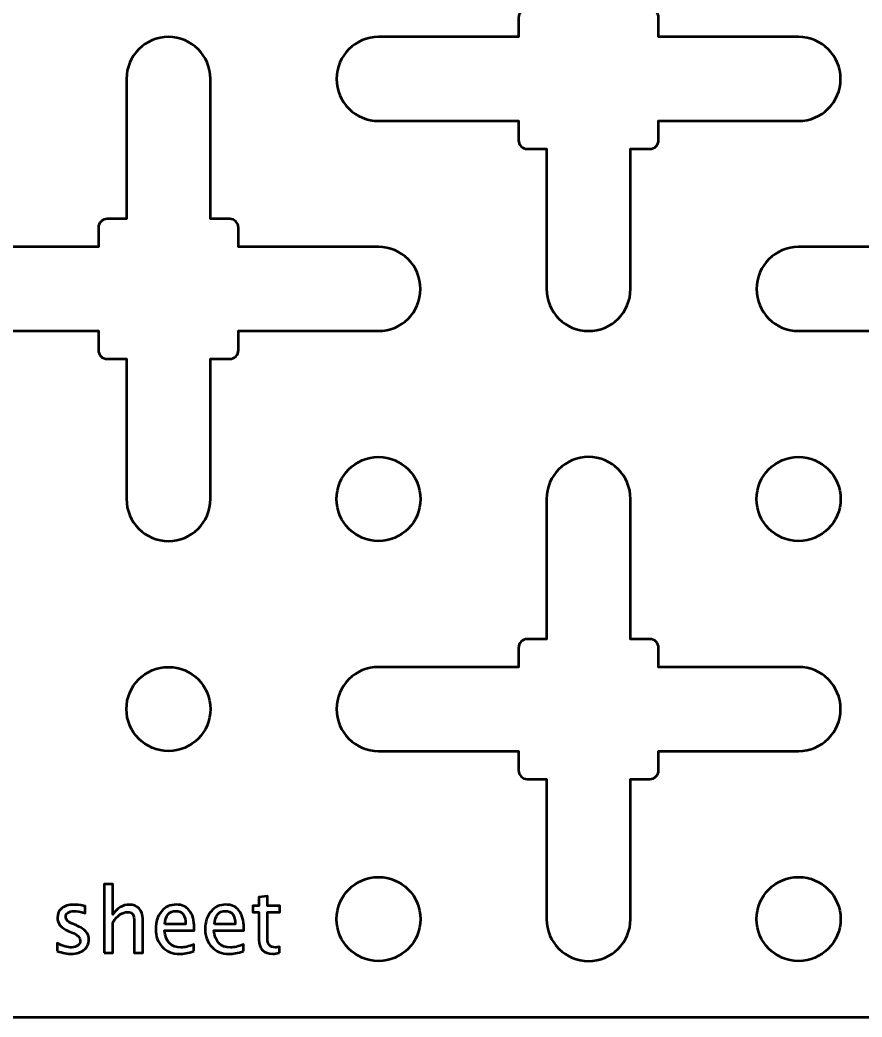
# Model space of a CAD drawing. Header units: centimetres. Extents: x -24.7 to 24.7, y -24.7 to 24.7.
# Drawn here: x -5.56 to 0.45, y -24.7 to -17.58 of the extents above; entities that cross this region are included whole.
import ezdxf

# ---------------------------------------------------------------- set-up
doc = ezdxf.new("R2010")
doc.units = ezdxf.units.CM
doc.header["$MEASUREMENT"] = 0
doc.layers.add('Layer 1', color=7, linetype='Continuous')

msp = doc.modelspace()

# ---------------------------------------------------------------- linework, layer by layer
at = {"layer": 'Layer 1', "lineweight": 53}
for centre in [(-2.99999, -21.00001), (0.00001, -21.00001), (-4.49999, -22.50001), (-2.99999, -24.00001), (0.00001, -24.00001)]:
    msp.add_ellipse(centre, major_axis=(0, 0.30001), ratio=1, dxfattribs=at)
for points, knots in [([(-24.7, -24.2), (-24.7, -24.2), (-24.7, 24.2), (-24.7, 24.2), (-24.7, 24.2), (-24.7, 24.47614), (-24.47614, 24.7), (-24.2, 24.7), (-24.2, 24.7), (-24.2, 24.7), (24.2, 24.7), (24.2, 24.7), (24.2, 24.7), (24.47614, 24.7), (24.7, 24.47614), (24.7, 24.2), (24.7, 24.2), (24.7, 24.2), (24.7, -24.2), (24.7, -24.2), (24.7, -24.2), (24.7, -24.47614), (24.47614, -24.7), (24.2, -24.7), (24.2, -24.7), (24.2, -24.7), (-24.2, -24.7), (-24.2, -24.7), (-24.2, -24.7), (-24.47614, -24.7), (-24.7, -24.47614), (-24.7, -24.2)], [0, 0, 0, 0, 0.1111111, 0.1111111, 0.1111111, 0.1111111, 0.2222222, 0.2222222, 0.2222222, 0.2222222, 0.3333333, 0.3333333, 0.3333333, 0.3333333, 0.4444444, 0.4444444, 0.4444444, 0.4444444, 0.5555556, 0.5555556, 0.5555556, 0.5555556, 0.6666667, 0.6666667, 0.6666667, 0.6666667, 0.7777778, 0.7777778, 0.7777778, 0.7777778, 1, 1, 1, 1]), ([(-1.8, -19.5), (-1.8, -19.5), (-1.8, -18.49998), (-1.8, -18.49998), (-1.8, -18.49998), (-1.8, -18.49998), (-1.9375, -18.49998), (-1.9375, -18.49998), (-1.9375, -18.49998), (-1.97202, -18.49998), (-2, -18.47199), (-2, -18.43748), (-2, -18.43748), (-2, -18.43748), (-2, -18.3), (-2, -18.3), (-2, -18.3), (-2, -18.3), (-3, -18.3), (-3, -18.3), (-3, -18.3), (-3.16569, -18.3), (-3.3, -18.16569), (-3.3, -18), (-3.3, -18), (-3.3, -17.83431), (-3.16569, -17.7), (-3, -17.7), (-3, -17.7), (-3, -17.7), (-2, -17.7), (-2, -17.7), (-2, -17.7), (-2, -17.7), (-2, -17.56252), (-2, -17.56252), (-2, -17.56252), (-2, -17.52801), (-1.97202, -17.50002), (-1.9375, -17.50002), (-1.9375, -17.50002), (-1.9375, -17.50002), (-1.8, -17.50002), (-1.8, -17.50002), (-1.8, -17.50002), (-1.8, -17.50002), (-1.8, -16.5), (-1.8, -16.5), (-1.8, -16.5), (-1.8, -16.33431), (-1.66569, -16.2), (-1.5, -16.2), (-1.5, -16.2), (-1.33431, -16.2), (-1.2, -16.33431), (-1.2, -16.5), (-1.2, -16.5), (-1.2, -16.5), (-1.2, -17.50002), (-1.2, -17.50002), (-1.2, -17.50002), (-1.2, -17.50002), (-1.0625, -17.50002), (-1.0625, -17.50002), (-1.0625, -17.50002), (-1.02798, -17.50002), (-1, -17.52801), (-1, -17.56252), (-1, -17.56252), (-1, -17.56252), (-1, -17.7), (-1, -17.7), (-1, -17.7), (-1, -17.7), (0, -17.7), (0, -17.7), (0, -17.7), (0.16569, -17.7), (0.3, -17.83431), (0.3, -18), (0.3, -18), (0.3, -18.16569), (0.16569, -18.3), (0, -18.3), (0, -18.3), (0, -18.3), (-1, -18.3), (-1, -18.3), (-1, -18.3), (-1, -18.3), (-1, -18.43748), (-1, -18.43748), (-1, -18.43748), (-1, -18.47199), (-1.02798, -18.49998), (-1.0625, -18.49998), (-1.0625, -18.49998), (-1.0625, -18.49998), (-1.2, -18.49998), (-1.2, -18.49998), (-1.2, -18.49998), (-1.2, -18.49998), (-1.2, -19.5), (-1.2, -19.5), (-1.2, -19.5), (-1.2, -19.66569), (-1.33431, -19.8), (-1.5, -19.8), (-1.5, -19.8), (-1.66569, -19.8), (-1.8, -19.66569), (-1.8, -19.5)], [0, 0, 0, 0, 0.0344828, 0.0344828, 0.0344828, 0.0344828, 0.0689655, 0.0689655, 0.0689655, 0.0689655, 0.1034483, 0.1034483, 0.1034483, 0.1034483, 0.137931, 0.137931, 0.137931, 0.137931, 0.1724138, 0.1724138, 0.1724138, 0.1724138, 0.2068966, 0.2068966, 0.2068966, 0.2068966, 0.2413793, 0.2413793, 0.2413793, 0.2413793, 0.2758621, 0.2758621, 0.2758621, 0.2758621, 0.3103448, 0.3103448, 0.3103448, 0.3103448, 0.3448276, 0.3448276, 0.3448276, 0.3448276, 0.3793103, 0.3793103, 0.3793103, 0.3793103, 0.4137931, 0.4137931, 0.4137931, 0.4137931, 0.4482759, 0.4482759, 0.4482759, 0.4482759, 0.4827586, 0.4827586, 0.4827586, 0.4827586, 0.5172414, 0.5172414, 0.5172414, 0.5172414, 0.5517241, 0.5517241, 0.5517241, 0.5517241, 0.5862069, 0.5862069, 0.5862069, 0.5862069, 0.6206897, 0.6206897, 0.6206897, 0.6206897, 0.6551724, 0.6551724, 0.6551724, 0.6551724, 0.6896552, 0.6896552, 0.6896552, 0.6896552, 0.7241379, 0.7241379, 0.7241379, 0.7241379, 0.7586207, 0.7586207, 0.7586207, 0.7586207, 0.7931034, 0.7931034, 0.7931034, 0.7931034, 0.8275862, 0.8275862, 0.8275862, 0.8275862, 0.862069, 0.862069, 0.862069, 0.862069, 0.8965517, 0.8965517, 0.8965517, 0.8965517, 0.9310345, 0.9310345, 0.9310345, 0.9310345, 1, 1, 1, 1]), ([(-4.8, -21), (-4.8, -21), (-4.8, -19.99998), (-4.8, -19.99998), (-4.8, -19.99998), (-4.8, -19.99998), (-4.9375, -19.99998), (-4.9375, -19.99998), (-4.9375, -19.99998), (-4.97202, -19.99998), (-5, -19.97199), (-5, -19.93748), (-5, -19.93748), (-5, -19.93748), (-5, -19.8), (-5, -19.8), (-5, -19.8), (-5, -19.8), (-6, -19.8), (-6, -19.8), (-6, -19.8), (-6.16569, -19.8), (-6.3, -19.66569), (-6.3, -19.5), (-6.3, -19.5), (-6.3, -19.33431), (-6.16569, -19.2), (-6, -19.2), (-6, -19.2), (-6, -19.2), (-5, -19.2), (-5, -19.2), (-5, -19.2), (-5, -19.2), (-5, -19.06252), (-5, -19.06252), (-5, -19.06252), (-5, -19.02801), (-4.97202, -19.00002), (-4.9375, -19.00002), (-4.9375, -19.00002), (-4.9375, -19.00002), (-4.8, -19.00002), (-4.8, -19.00002), (-4.8, -19.00002), (-4.8, -19.00002), (-4.8, -18), (-4.8, -18), (-4.8, -18), (-4.8, -17.83431), (-4.66569, -17.7), (-4.5, -17.7), (-4.5, -17.7), (-4.33431, -17.7), (-4.2, -17.83431), (-4.2, -18), (-4.2, -18), (-4.2, -18), (-4.2, -19.00002), (-4.2, -19.00002), (-4.2, -19.00002), (-4.2, -19.00002), (-4.0625, -19.00002), (-4.0625, -19.00002), (-4.0625, -19.00002), (-4.02798, -19.00002), (-4, -19.02801), (-4, -19.06252), (-4, -19.06252), (-4, -19.06252), (-4, -19.2), (-4, -19.2), (-4, -19.2), (-4, -19.2), (-3, -19.2), (-3, -19.2), (-3, -19.2), (-2.83431, -19.2), (-2.7, -19.33431), (-2.7, -19.5), (-2.7, -19.5), (-2.7, -19.66569), (-2.83431, -19.8), (-3, -19.8), (-3, -19.8), (-3, -19.8), (-4, -19.8), (-4, -19.8), (-4, -19.8), (-4, -19.8), (-4, -19.93748), (-4, -19.93748), (-4, -19.93748), (-4, -19.97199), (-4.02798, -19.99998), (-4.0625, -19.99998), (-4.0625, -19.99998), (-4.0625, -19.99998), (-4.2, -19.99998), (-4.2, -19.99998), (-4.2, -19.99998), (-4.2, -19.99998), (-4.2, -21), (-4.2, -21), (-4.2, -21), (-4.2, -21.16569), (-4.33431, -21.3), (-4.5, -21.3), (-4.5, -21.3), (-4.66569, -21.3), (-4.8, -21.16569), (-4.8, -21)], [0, 0, 0, 0, 0.0344828, 0.0344828, 0.0344828, 0.0344828, 0.0689655, 0.0689655, 0.0689655, 0.0689655, 0.1034483, 0.1034483, 0.1034483, 0.1034483, 0.137931, 0.137931, 0.137931, 0.137931, 0.1724138, 0.1724138, 0.1724138, 0.1724138, 0.2068966, 0.2068966, 0.2068966, 0.2068966, 0.2413793, 0.2413793, 0.2413793, 0.2413793, 0.2758621, 0.2758621, 0.2758621, 0.2758621, 0.3103448, 0.3103448, 0.3103448, 0.3103448, 0.3448276, 0.3448276, 0.3448276, 0.3448276, 0.3793103, 0.3793103, 0.3793103, 0.3793103, 0.4137931, 0.4137931, 0.4137931, 0.4137931, 0.4482759, 0.4482759, 0.4482759, 0.4482759, 0.4827586, 0.4827586, 0.4827586, 0.4827586, 0.5172414, 0.5172414, 0.5172414, 0.5172414, 0.5517241, 0.5517241, 0.5517241, 0.5517241, 0.5862069, 0.5862069, 0.5862069, 0.5862069, 0.6206897, 0.6206897, 0.6206897, 0.6206897, 0.6551724, 0.6551724, 0.6551724, 0.6551724, 0.6896552, 0.6896552, 0.6896552, 0.6896552, 0.7241379, 0.7241379, 0.7241379, 0.7241379, 0.7586207, 0.7586207, 0.7586207, 0.7586207, 0.7931034, 0.7931034, 0.7931034, 0.7931034, 0.8275862, 0.8275862, 0.8275862, 0.8275862, 0.862069, 0.862069, 0.862069, 0.862069, 0.8965517, 0.8965517, 0.8965517, 0.8965517, 0.9310345, 0.9310345, 0.9310345, 0.9310345, 1, 1, 1, 1]), ([(1.2, -21), (1.2, -21), (1.2, -19.99998), (1.2, -19.99998), (1.2, -19.99998), (1.2, -19.99998), (1.0625, -19.99998), (1.0625, -19.99998), (1.0625, -19.99998), (1.02798, -19.99998), (1, -19.97199), (1, -19.93748), (1, -19.93748), (1, -19.93748), (1, -19.8), (1, -19.8), (1, -19.8), (1, -19.8), (0, -19.8), (0, -19.8), (0, -19.8), (-0.16569, -19.8), (-0.3, -19.66569), (-0.3, -19.5), (-0.3, -19.5), (-0.3, -19.33431), (-0.16569, -19.2), (0, -19.2), (0, -19.2), (0, -19.2), (1, -19.2), (1, -19.2), (1, -19.2), (1, -19.2), (1, -19.06252), (1, -19.06252), (1, -19.06252), (1, -19.02801), (1.02798, -19.00002), (1.0625, -19.00002), (1.0625, -19.00002), (1.0625, -19.00002), (1.2, -19.00002), (1.2, -19.00002), (1.2, -19.00002), (1.2, -19.00002), (1.2, -18), (1.2, -18), (1.2, -18), (1.2, -17.83431), (1.33431, -17.7), (1.5, -17.7), (1.5, -17.7), (1.66569, -17.7), (1.8, -17.83431), (1.8, -18), (1.8, -18), (1.8, -18), (1.8, -19.00002), (1.8, -19.00002), (1.8, -19.00002), (1.8, -19.00002), (1.9375, -19.00002), (1.9375, -19.00002), (1.9375, -19.00002), (1.97202, -19.00002), (2, -19.02801), (2, -19.06252), (2, -19.06252), (2, -19.06252), (2, -19.2), (2, -19.2), (2, -19.2), (2, -19.2), (3, -19.2), (3, -19.2), (3, -19.2), (3.16569, -19.2), (3.3, -19.33431), (3.3, -19.5), (3.3, -19.5), (3.3, -19.66569), (3.16569, -19.8), (3, -19.8), (3, -19.8), (3, -19.8), (2, -19.8), (2, -19.8), (2, -19.8), (2, -19.8), (2, -19.93748), (2, -19.93748), (2, -19.93748), (2, -19.97199), (1.97202, -19.99998), (1.9375, -19.99998), (1.9375, -19.99998), (1.9375, -19.99998), (1.8, -19.99998), (1.8, -19.99998), (1.8, -19.99998), (1.8, -19.99998), (1.8, -21), (1.8, -21), (1.8, -21), (1.8, -21.16569), (1.66569, -21.3), (1.5, -21.3), (1.5, -21.3), (1.33431, -21.3), (1.2, -21.16569), (1.2, -21)], [0, 0, 0, 0, 0.0344828, 0.0344828, 0.0344828, 0.0344828, 0.0689655, 0.0689655, 0.0689655, 0.0689655, 0.1034483, 0.1034483, 0.1034483, 0.1034483, 0.137931, 0.137931, 0.137931, 0.137931, 0.1724138, 0.1724138, 0.1724138, 0.1724138, 0.2068966, 0.2068966, 0.2068966, 0.2068966, 0.2413793, 0.2413793, 0.2413793, 0.2413793, 0.2758621, 0.2758621, 0.2758621, 0.2758621, 0.3103448, 0.3103448, 0.3103448, 0.3103448, 0.3448276, 0.3448276, 0.3448276, 0.3448276, 0.3793103, 0.3793103, 0.3793103, 0.3793103, 0.4137931, 0.4137931, 0.4137931, 0.4137931, 0.4482759, 0.4482759, 0.4482759, 0.4482759, 0.4827586, 0.4827586, 0.4827586, 0.4827586, 0.5172414, 0.5172414, 0.5172414, 0.5172414, 0.5517241, 0.5517241, 0.5517241, 0.5517241, 0.5862069, 0.5862069, 0.5862069, 0.5862069, 0.6206897, 0.6206897, 0.6206897, 0.6206897, 0.6551724, 0.6551724, 0.6551724, 0.6551724, 0.6896552, 0.6896552, 0.6896552, 0.6896552, 0.7241379, 0.7241379, 0.7241379, 0.7241379, 0.7586207, 0.7586207, 0.7586207, 0.7586207, 0.7931034, 0.7931034, 0.7931034, 0.7931034, 0.8275862, 0.8275862, 0.8275862, 0.8275862, 0.862069, 0.862069, 0.862069, 0.862069, 0.8965517, 0.8965517, 0.8965517, 0.8965517, 0.9310345, 0.9310345, 0.9310345, 0.9310345, 1, 1, 1, 1]), ([(-1.8, -24), (-1.8, -24), (-1.8, -22.99998), (-1.8, -22.99998), (-1.8, -22.99998), (-1.8, -22.99998), (-1.9375, -22.99998), (-1.9375, -22.99998), (-1.9375, -22.99998), (-1.97202, -22.99998), (-2, -22.97199), (-2, -22.93748), (-2, -22.93748), (-2, -22.93748), (-2, -22.8), (-2, -22.8), (-2, -22.8), (-2, -22.8), (-3, -22.8), (-3, -22.8), (-3, -22.8), (-3.16569, -22.8), (-3.3, -22.66569), (-3.3, -22.5), (-3.3, -22.5), (-3.3, -22.33431), (-3.16569, -22.2), (-3, -22.2), (-3, -22.2), (-3, -22.2), (-2, -22.2), (-2, -22.2), (-2, -22.2), (-2, -22.2), (-2, -22.06252), (-2, -22.06252), (-2, -22.06252), (-2, -22.02801), (-1.97202, -22.00002), (-1.9375, -22.00002), (-1.9375, -22.00002), (-1.9375, -22.00002), (-1.8, -22.00002), (-1.8, -22.00002), (-1.8, -22.00002), (-1.8, -22.00002), (-1.8, -21), (-1.8, -21), (-1.8, -21), (-1.8, -20.83431), (-1.66569, -20.7), (-1.5, -20.7), (-1.5, -20.7), (-1.33431, -20.7), (-1.2, -20.83431), (-1.2, -21), (-1.2, -21), (-1.2, -21), (-1.2, -22.00002), (-1.2, -22.00002), (-1.2, -22.00002), (-1.2, -22.00002), (-1.0625, -22.00002), (-1.0625, -22.00002), (-1.0625, -22.00002), (-1.02798, -22.00002), (-1, -22.02801), (-1, -22.06252), (-1, -22.06252), (-1, -22.06252), (-1, -22.2), (-1, -22.2), (-1, -22.2), (-1, -22.2), (0, -22.2), (0, -22.2), (0, -22.2), (0.16569, -22.2), (0.3, -22.33431), (0.3, -22.5), (0.3, -22.5), (0.3, -22.66569), (0.16569, -22.8), (0, -22.8), (0, -22.8), (0, -22.8), (-1, -22.8), (-1, -22.8), (-1, -22.8), (-1, -22.8), (-1, -22.93748), (-1, -22.93748), (-1, -22.93748), (-1, -22.97199), (-1.02798, -22.99998), (-1.0625, -22.99998), (-1.0625, -22.99998), (-1.0625, -22.99998), (-1.2, -22.99998), (-1.2, -22.99998), (-1.2, -22.99998), (-1.2, -22.99998), (-1.2, -24), (-1.2, -24), (-1.2, -24), (-1.2, -24.16569), (-1.33431, -24.3), (-1.5, -24.3), (-1.5, -24.3), (-1.66569, -24.3), (-1.8, -24.16569), (-1.8, -24)], [0, 0, 0, 0, 0.0344828, 0.0344828, 0.0344828, 0.0344828, 0.0689655, 0.0689655, 0.0689655, 0.0689655, 0.1034483, 0.1034483, 0.1034483, 0.1034483, 0.137931, 0.137931, 0.137931, 0.137931, 0.1724138, 0.1724138, 0.1724138, 0.1724138, 0.2068966, 0.2068966, 0.2068966, 0.2068966, 0.2413793, 0.2413793, 0.2413793, 0.2413793, 0.2758621, 0.2758621, 0.2758621, 0.2758621, 0.3103448, 0.3103448, 0.3103448, 0.3103448, 0.3448276, 0.3448276, 0.3448276, 0.3448276, 0.3793103, 0.3793103, 0.3793103, 0.3793103, 0.4137931, 0.4137931, 0.4137931, 0.4137931, 0.4482759, 0.4482759, 0.4482759, 0.4482759, 0.4827586, 0.4827586, 0.4827586, 0.4827586, 0.5172414, 0.5172414, 0.5172414, 0.5172414, 0.5517241, 0.5517241, 0.5517241, 0.5517241, 0.5862069, 0.5862069, 0.5862069, 0.5862069, 0.6206897, 0.6206897, 0.6206897, 0.6206897, 0.6551724, 0.6551724, 0.6551724, 0.6551724, 0.6896552, 0.6896552, 0.6896552, 0.6896552, 0.7241379, 0.7241379, 0.7241379, 0.7241379, 0.7586207, 0.7586207, 0.7586207, 0.7586207, 0.7931034, 0.7931034, 0.7931034, 0.7931034, 0.8275862, 0.8275862, 0.8275862, 0.8275862, 0.862069, 0.862069, 0.862069, 0.862069, 0.8965517, 0.8965517, 0.8965517, 0.8965517, 0.9310345, 0.9310345, 0.9310345, 0.9310345, 1, 1, 1, 1])]:
    msp.add_open_spline(points, degree=3, knots=knots, dxfattribs=at)
at = {"layer": 'Layer 1', "color": 5, "lineweight": 53}
for points, knots in [([(-4.95885, -24.24099), (-4.95885, -24.24099), (-4.95885, -23.7514), (-4.95885, -23.7514), (-4.95885, -23.7514), (-4.95885, -23.7514), (-4.89789, -23.7514), (-4.89789, -23.7514), (-4.89789, -23.7514), (-4.89789, -23.7514), (-4.89789, -23.96805), (-4.89789, -23.96805), (-4.89789, -23.96805), (-4.86561, -23.92095), (-4.82603, -23.89745), (-4.77925, -23.89745), (-4.77925, -23.89745), (-4.74983, -23.89745), (-4.72644, -23.90666), (-4.70919, -23.92518), (-4.70919, -23.92518), (-4.69194, -23.9436), (-4.68326, -23.96847), (-4.68326, -23.99958), (-4.68326, -23.99958), (-4.68326, -23.99958), (-4.68326, -24.24099), (-4.68326, -24.24099), (-4.68326, -24.24099), (-4.68326, -24.24099), (-4.74422, -24.24099), (-4.74422, -24.24099), (-4.74422, -24.24099), (-4.74422, -24.24099), (-4.74422, -24.01948), (-4.74422, -24.01948), (-4.74422, -24.01948), (-4.74422, -23.9945), (-4.74792, -23.97672), (-4.75523, -23.96614), (-4.75523, -23.96614), (-4.76263, -23.95545), (-4.77481, -23.95016), (-4.79184, -23.95016), (-4.79184, -23.95016), (-4.82931, -23.95016), (-4.86466, -23.97461), (-4.89789, -24.0235), (-4.89789, -24.0235), (-4.89789, -24.0235), (-4.89789, -24.24099), (-4.89789, -24.24099), (-4.89789, -24.24099), (-4.89789, -24.24099), (-4.95885, -24.24099), (-4.95885, -24.24099)], [0, 0, 0, 0, 0.0666667, 0.0666667, 0.0666667, 0.0666667, 0.1333333, 0.1333333, 0.1333333, 0.1333333, 0.2, 0.2, 0.2, 0.2, 0.2666667, 0.2666667, 0.2666667, 0.2666667, 0.3333333, 0.3333333, 0.3333333, 0.3333333, 0.4, 0.4, 0.4, 0.4, 0.4666667, 0.4666667, 0.4666667, 0.4666667, 0.5333333, 0.5333333, 0.5333333, 0.5333333, 0.6, 0.6, 0.6, 0.6, 0.6666667, 0.6666667, 0.6666667, 0.6666667, 0.7333333, 0.7333333, 0.7333333, 0.7333333, 0.8, 0.8, 0.8, 0.8, 0.8666667, 0.8666667, 0.8666667, 0.8666667, 1, 1, 1, 1]), ([(-3.70663, -24.24088), (-3.72547, -24.24607), (-3.74188, -24.24861), (-3.75574, -24.24861), (-3.75574, -24.24861), (-3.78686, -24.24861), (-3.81109, -24.23972), (-3.82845, -24.22194), (-3.82845, -24.22194), (-3.84591, -24.20416), (-3.85459, -24.1795), (-3.85459, -24.14786), (-3.85459, -24.14786), (-3.85459, -24.14786), (-3.85459, -23.95016), (-3.85459, -23.95016), (-3.85459, -23.95016), (-3.85459, -23.95016), (-3.89671, -23.95016), (-3.89671, -23.95016), (-3.89671, -23.95016), (-3.89671, -23.95016), (-3.89671, -23.90444), (-3.89671, -23.90444), (-3.89671, -23.90444), (-3.89671, -23.90444), (-3.85459, -23.90444), (-3.85459, -23.90444), (-3.85459, -23.90444), (-3.85459, -23.90444), (-3.85459, -23.84359), (-3.85459, -23.84359), (-3.85459, -23.84359), (-3.85459, -23.84359), (-3.79363, -23.83776), (-3.79363, -23.83776), (-3.79363, -23.83776), (-3.79363, -23.83776), (-3.79363, -23.90444), (-3.79363, -23.90444), (-3.79363, -23.90444), (-3.79363, -23.90444), (-3.70536, -23.90444), (-3.70536, -23.90444), (-3.70536, -23.90444), (-3.70536, -23.90444), (-3.70536, -23.95016), (-3.70536, -23.95016), (-3.70536, -23.95016), (-3.70536, -23.95016), (-3.79363, -23.95016), (-3.79363, -23.95016), (-3.79363, -23.95016), (-3.79363, -23.95016), (-3.79363, -24.13685), (-3.79363, -24.13685), (-3.79363, -24.13685), (-3.79363, -24.18088), (-3.77447, -24.20289), (-3.73627, -24.20289), (-3.73627, -24.20289), (-3.72812, -24.20289), (-3.71828, -24.20151), (-3.70663, -24.19887), (-3.70663, -24.19887), (-3.70663, -24.19887), (-3.70663, -24.24088), (-3.70663, -24.24088)], [0, 0, 0, 0, 0.0555556, 0.0555556, 0.0555556, 0.0555556, 0.1111111, 0.1111111, 0.1111111, 0.1111111, 0.1666667, 0.1666667, 0.1666667, 0.1666667, 0.2222222, 0.2222222, 0.2222222, 0.2222222, 0.2777778, 0.2777778, 0.2777778, 0.2777778, 0.3333333, 0.3333333, 0.3333333, 0.3333333, 0.3888889, 0.3888889, 0.3888889, 0.3888889, 0.4444444, 0.4444444, 0.4444444, 0.4444444, 0.5, 0.5, 0.5, 0.5, 0.5555556, 0.5555556, 0.5555556, 0.5555556, 0.6111111, 0.6111111, 0.6111111, 0.6111111, 0.6666667, 0.6666667, 0.6666667, 0.6666667, 0.7222222, 0.7222222, 0.7222222, 0.7222222, 0.7777778, 0.7777778, 0.7777778, 0.7777778, 0.8333333, 0.8333333, 0.8333333, 0.8333333, 0.8888889, 0.8888889, 0.8888889, 0.8888889, 1, 1, 1, 1]), ([(-5.29465, -24.22892), (-5.29465, -24.22892), (-5.29465, -24.17304), (-5.29465, -24.17304), (-5.29465, -24.17304), (-5.25476, -24.19294), (-5.22015, -24.20289), (-5.19062, -24.20289), (-5.19062, -24.20289), (-5.17305, -24.20289), (-5.15845, -24.19813), (-5.14691, -24.1886), (-5.14691, -24.1886), (-5.13538, -24.17918), (-5.12955, -24.16733), (-5.12955, -24.15304), (-5.12955, -24.15304), (-5.12955, -24.13219), (-5.14575, -24.11494), (-5.17813, -24.10129), (-5.17813, -24.10129), (-5.17813, -24.10129), (-5.2138, -24.08616), (-5.2138, -24.08616), (-5.2138, -24.08616), (-5.2664, -24.06435), (-5.29275, -24.03282), (-5.29275, -23.99186), (-5.29275, -23.99186), (-5.29275, -23.96254), (-5.28238, -23.93947), (-5.26163, -23.92264), (-5.26163, -23.92264), (-5.24089, -23.90582), (-5.21242, -23.89745), (-5.17633, -23.89745), (-5.17633, -23.89745), (-5.1576, -23.89745), (-5.13432, -23.89999), (-5.10669, -23.90518), (-5.10669, -23.90518), (-5.10669, -23.90518), (-5.09399, -23.90761), (-5.09399, -23.90761), (-5.09399, -23.90761), (-5.09399, -23.90761), (-5.09399, -23.95841), (-5.09399, -23.95841), (-5.09399, -23.95841), (-5.12797, -23.94825), (-5.15506, -23.94317), (-5.17527, -23.94317), (-5.17527, -23.94317), (-5.19305, -23.94317), (-5.20713, -23.94709), (-5.21782, -23.95482), (-5.21782, -23.95482), (-5.2284, -23.96254), (-5.23369, -23.97291), (-5.23369, -23.98593), (-5.23369, -23.98593), (-5.23369, -24.00424), (-5.21888, -24.0198), (-5.18914, -24.03239), (-5.18914, -24.03239), (-5.18914, -24.03239), (-5.15982, -24.04477), (-5.15982, -24.04477), (-5.15982, -24.04477), (-5.12659, -24.05874), (-5.1031, -24.07356), (-5.08934, -24.08912), (-5.08934, -24.08912), (-5.07547, -24.10468), (-5.06859, -24.12415), (-5.06859, -24.14743), (-5.06859, -24.14743), (-5.06859, -24.17696), (-5.08024, -24.2012), (-5.10363, -24.22014), (-5.10363, -24.22014), (-5.12691, -24.23908), (-5.15675, -24.24861), (-5.19305, -24.24861), (-5.19305, -24.24861), (-5.22099, -24.24861), (-5.25476, -24.24205), (-5.29465, -24.22892)], [0, 0, 0, 0, 0.0434783, 0.0434783, 0.0434783, 0.0434783, 0.0869565, 0.0869565, 0.0869565, 0.0869565, 0.1304348, 0.1304348, 0.1304348, 0.1304348, 0.173913, 0.173913, 0.173913, 0.173913, 0.2173913, 0.2173913, 0.2173913, 0.2173913, 0.2608696, 0.2608696, 0.2608696, 0.2608696, 0.3043478, 0.3043478, 0.3043478, 0.3043478, 0.3478261, 0.3478261, 0.3478261, 0.3478261, 0.3913043, 0.3913043, 0.3913043, 0.3913043, 0.4347826, 0.4347826, 0.4347826, 0.4347826, 0.4782609, 0.4782609, 0.4782609, 0.4782609, 0.5217391, 0.5217391, 0.5217391, 0.5217391, 0.5652174, 0.5652174, 0.5652174, 0.5652174, 0.6086957, 0.6086957, 0.6086957, 0.6086957, 0.6521739, 0.6521739, 0.6521739, 0.6521739, 0.6956522, 0.6956522, 0.6956522, 0.6956522, 0.7391304, 0.7391304, 0.7391304, 0.7391304, 0.7826087, 0.7826087, 0.7826087, 0.7826087, 0.826087, 0.826087, 0.826087, 0.826087, 0.8695652, 0.8695652, 0.8695652, 0.8695652, 0.9130435, 0.9130435, 0.9130435, 0.9130435, 1, 1, 1, 1]), ([(-4.31771, -24.23019), (-4.35867, -24.24247), (-4.3937, -24.24861), (-4.42291, -24.24861), (-4.42291, -24.24861), (-4.47276, -24.24861), (-4.51329, -24.2321), (-4.54452, -24.19919), (-4.54452, -24.19919), (-4.57574, -24.16627), (-4.5914, -24.12362), (-4.5914, -24.07113), (-4.5914, -24.07113), (-4.5914, -24.02022), (-4.57764, -23.97842), (-4.55002, -23.94571), (-4.55002, -23.94571), (-4.5224, -23.91312), (-4.48705, -23.89682), (-4.44397, -23.89682), (-4.44397, -23.89682), (-4.40323, -23.89682), (-4.37169, -23.91132), (-4.34946, -23.94032), (-4.34946, -23.94032), (-4.32724, -23.96932), (-4.31613, -24.01038), (-4.31613, -24.06361), (-4.31613, -24.06361), (-4.31613, -24.06361), (-4.31644, -24.08224), (-4.31644, -24.08224), (-4.31644, -24.08224), (-4.31644, -24.08224), (-4.52917, -24.08224), (-4.52917, -24.08224), (-4.52917, -24.08224), (-4.52028, -24.16267), (-4.48102, -24.20289), (-4.41148, -24.20289), (-4.41148, -24.20289), (-4.38598, -24.20289), (-4.35476, -24.19569), (-4.31771, -24.1813), (-4.31771, -24.1813), (-4.31771, -24.1813), (-4.31771, -24.23019), (-4.31771, -24.23019)], [0, 0, 0, 0, 0.0769231, 0.0769231, 0.0769231, 0.0769231, 0.1538462, 0.1538462, 0.1538462, 0.1538462, 0.2307692, 0.2307692, 0.2307692, 0.2307692, 0.3076923, 0.3076923, 0.3076923, 0.3076923, 0.3846154, 0.3846154, 0.3846154, 0.3846154, 0.4615385, 0.4615385, 0.4615385, 0.4615385, 0.5384615, 0.5384615, 0.5384615, 0.5384615, 0.6153846, 0.6153846, 0.6153846, 0.6153846, 0.6923077, 0.6923077, 0.6923077, 0.6923077, 0.7692308, 0.7692308, 0.7692308, 0.7692308, 0.8461538, 0.8461538, 0.8461538, 0.8461538, 1, 1, 1, 1]), ([(-3.96391, -24.23019), (-4.00487, -24.24247), (-4.0399, -24.24861), (-4.06911, -24.24861), (-4.06911, -24.24861), (-4.11896, -24.24861), (-4.15949, -24.2321), (-4.19072, -24.19919), (-4.19072, -24.19919), (-4.22194, -24.16627), (-4.2376, -24.12362), (-4.2376, -24.07113), (-4.2376, -24.07113), (-4.2376, -24.02022), (-4.22384, -23.97842), (-4.19622, -23.94571), (-4.19622, -23.94571), (-4.1686, -23.91312), (-4.13325, -23.89682), (-4.09017, -23.89682), (-4.09017, -23.89682), (-4.04943, -23.89682), (-4.01789, -23.91132), (-3.99566, -23.94032), (-3.99566, -23.94032), (-3.97344, -23.96932), (-3.96233, -24.01038), (-3.96233, -24.06361), (-3.96233, -24.06361), (-3.96233, -24.06361), (-3.96264, -24.08224), (-3.96264, -24.08224), (-3.96264, -24.08224), (-3.96264, -24.08224), (-4.17537, -24.08224), (-4.17537, -24.08224), (-4.17537, -24.08224), (-4.16648, -24.16267), (-4.12722, -24.20289), (-4.05768, -24.20289), (-4.05768, -24.20289), (-4.03218, -24.20289), (-4.00096, -24.19569), (-3.96391, -24.1813), (-3.96391, -24.1813), (-3.96391, -24.1813), (-3.96391, -24.23019), (-3.96391, -24.23019)], [0, 0, 0, 0, 0.0769231, 0.0769231, 0.0769231, 0.0769231, 0.1538462, 0.1538462, 0.1538462, 0.1538462, 0.2307692, 0.2307692, 0.2307692, 0.2307692, 0.3076923, 0.3076923, 0.3076923, 0.3076923, 0.3846154, 0.3846154, 0.3846154, 0.3846154, 0.4615385, 0.4615385, 0.4615385, 0.4615385, 0.5384615, 0.5384615, 0.5384615, 0.5384615, 0.6153846, 0.6153846, 0.6153846, 0.6153846, 0.6923077, 0.6923077, 0.6923077, 0.6923077, 0.7692308, 0.7692308, 0.7692308, 0.7692308, 0.8461538, 0.8461538, 0.8461538, 0.8461538, 1, 1, 1, 1]), ([(-4.52599, -24.03652), (-4.52599, -24.03652), (-4.3774, -24.03652), (-4.3774, -24.03652), (-4.3774, -24.03652), (-4.3774, -23.97387), (-4.40079, -23.94254), (-4.44747, -23.94254), (-4.44747, -23.94254), (-4.49446, -23.94254), (-4.5206, -23.97387), (-4.52599, -24.03652)], [0, 0, 0, 0, 0.25, 0.25, 0.25, 0.25, 0.5, 0.5, 0.5, 0.5, 1, 1, 1, 1]), ([(-4.17219, -24.03652), (-4.17219, -24.03652), (-4.0236, -24.03652), (-4.0236, -24.03652), (-4.0236, -24.03652), (-4.0236, -23.97387), (-4.04699, -23.94254), (-4.09367, -23.94254), (-4.09367, -23.94254), (-4.14066, -23.94254), (-4.1668, -23.97387), (-4.17219, -24.03652)], [0, 0, 0, 0, 0.25, 0.25, 0.25, 0.25, 0.5, 0.5, 0.5, 0.5, 1, 1, 1, 1])]:
    msp.add_open_spline(points, degree=3, knots=knots, dxfattribs=at)

doc.saveas('drawing.dxf')
